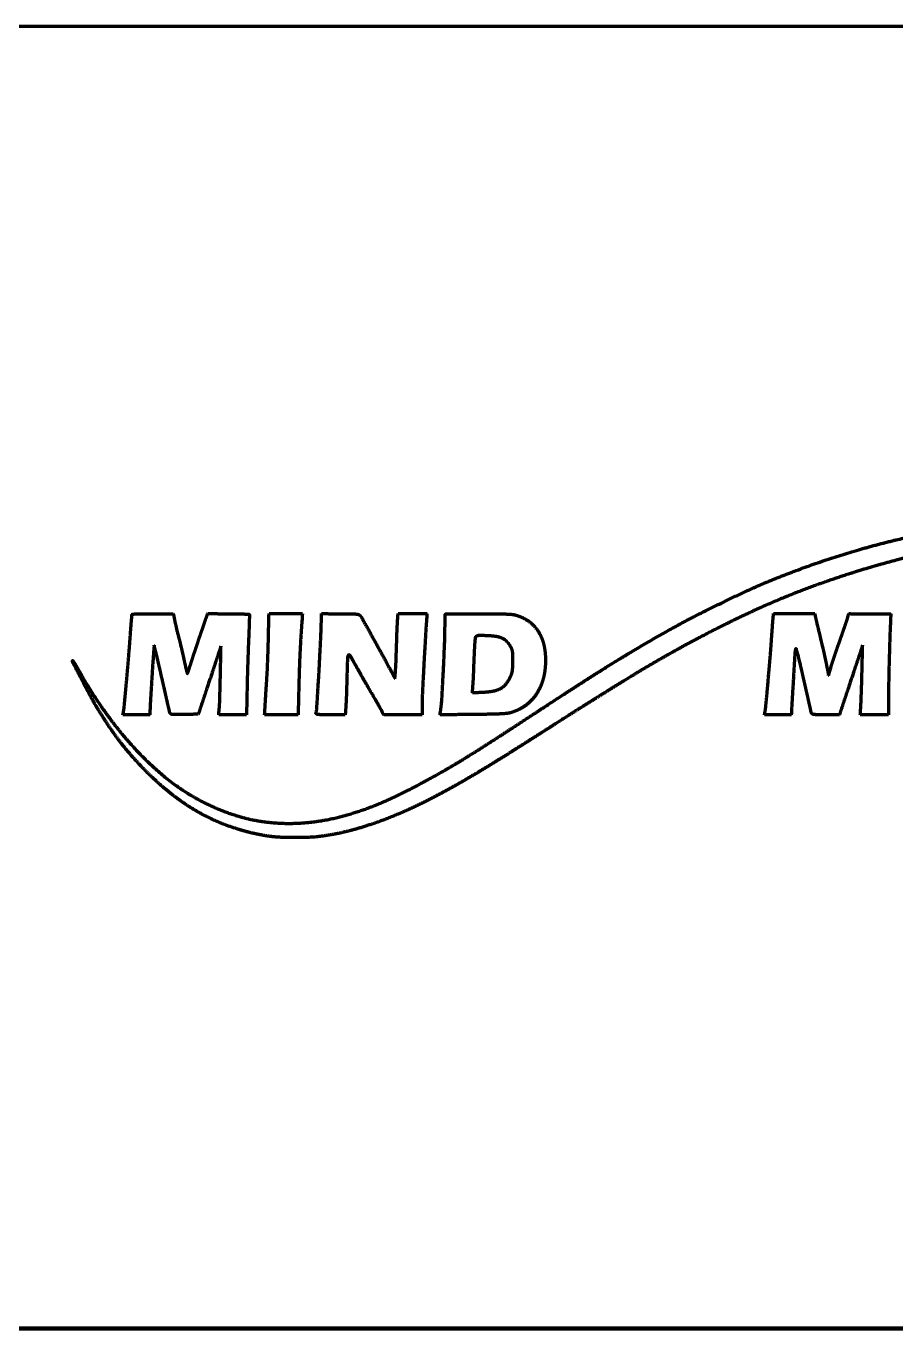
# Model space of a CAD drawing. Header units: inches. Extents: x -2405 to 7588, y 441 to 5654.
# Drawn here: x 2527.7 to 2604.6, y 2649.1 to 2764.2 of the extents above; entities that cross this region are included whole.
import ezdxf

# ---------------------------------------------------------------- set-up
doc = ezdxf.new("R2010")
doc.units = ezdxf.units.IN

msp = doc.modelspace()

# ---------------------------------------------------------------- linework, layer by layer
at = {"linetype": 'Continuous', "lineweight": 70}
for p, q in [((2373.78, 2764.23), (2807.78, 2764.23)), ((2315.78, 2649.13), (2865.78, 2649.13)), ((2316.28, 2649.23), (2865.28, 2649.23))]:
    msp.add_line(p, q, dxfattribs=at)
for points, weights, degree, knots in [([(2651.43, 2717.27), (2651.37, 2717.28), (2651.32, 2717.29), (2651, 2717.37), (2650.73, 2717.42), (2649.73, 2717.59), (2649, 2717.71), (2647.51, 2717.96), (2646.76, 2718.08), (2645.46, 2718.29), (2644.9, 2718.37), (2642.55, 2718.71), (2640.75, 2718.94), (2637.2, 2719.31), (2635.45, 2719.46), (2632.02, 2719.67), (2630.35, 2719.74), (2627.11, 2719.8), (2625.55, 2719.79), (2621.76, 2719.66), (2619.54, 2719.51), (2615.28, 2719.11), (2613.25, 2718.84), (2609.26, 2718.15), (2607.32, 2717.74), (2603.43, 2716.75), (2601.48, 2716.18), (2598.68, 2715.25), (2597.82, 2714.95), (2596.15, 2714.33), (2595.34, 2714.01), (2593.72, 2713.34), (2592.91, 2712.99), (2591.24, 2712.22), (2590.38, 2711.81), (2588.42, 2710.84), (2587.33, 2710.27), (2585.2, 2709.13), (2584.16, 2708.54), (2581.9, 2707.22), (2580.68, 2706.48), (2577.73, 2704.64), (2576.01, 2703.56), (2572.93, 2701.59), (2571.57, 2700.73), (2569.35, 2699.33), (2568.48, 2698.8), (2566.93, 2697.87), (2566.24, 2697.47), (2564.88, 2696.71), (2564.19, 2696.34), (2562.67, 2695.55), (2561.82, 2695.15), (2560.17, 2694.42), (2559.35, 2694.1), (2557.76, 2693.55), (2556.99, 2693.31), (2555.47, 2692.93), (2554.73, 2692.78), (2553.61, 2692.62), (2553.24, 2692.58), (2552.4, 2692.54), (2551.93, 2692.53), (2551.01, 2692.53), (2550.55, 2692.54), (2549.74, 2692.58), (2549.38, 2692.62), (2548.04, 2692.83), (2547.07, 2693.06), (2546.12, 2693.38), (2545.19, 2693.68), (2544.28, 2694.06), (2543.42, 2694.52), (2542.53, 2694.99), (2541.68, 2695.53), (2540.02, 2696.8), (2539.21, 2697.5), (2538.01, 2698.7), (2537.59, 2699.14), (2536.81, 2700.02), (2536.44, 2700.45), (2535.74, 2701.36), (2535.39, 2701.84), (2534.7, 2702.87), (2534.35, 2703.42), (2533.8, 2704.32), (2533.61, 2704.66), (2533.16, 2705.49), (2532.9, 2705.98), (2532.36, 2707.01), (2532.09, 2707.54), (2531.81, 2708.08), (2531.79, 2708.11), (2531.8, 2708.15), (2531.83, 2708.18), (2531.83, 2708.18), (2531.84, 2708.18), (2531.85, 2708.17), (2531.9, 2708.09), (2531.96, 2708), (2532.08, 2707.8), (2532.14, 2707.7), (2532.27, 2707.47), (2532.35, 2707.34), (2533.08, 2706.05), (2533.79, 2704.91), (2535.3, 2702.77), (2536.09, 2701.77), (2537.72, 2699.94), (2538.56, 2699.11), (2540.26, 2697.62), (2541.13, 2696.98), (2542.5, 2696.13), (2542.96, 2695.87), (2543.92, 2695.39), (2544.41, 2695.17), (2545.4, 2694.77), (2545.9, 2694.6), (2546.88, 2694.3), (2547.35, 2694.18), (2547.83, 2694.09), (2549.19, 2693.82), (2550.57, 2693.74), (2551.95, 2693.82), (2553.39, 2693.91), (2554.8, 2694.16), (2556.18, 2694.57), (2557.82, 2695.05), (2559.4, 2695.68), (2562.88, 2697.43), (2564.8, 2698.49), (2567.01, 2699.86), (2567.35, 2700.07), (2568.11, 2700.55), (2568.52, 2700.82), (2569.55, 2701.48), (2570.18, 2701.89), (2571.99, 2703.07), (2573.18, 2703.85), (2575.43, 2705.32), (2576.5, 2706.01), (2578.45, 2707.25), (2579.34, 2707.81), (2581.04, 2708.85), (2581.85, 2709.33), (2583.5, 2710.29), (2584.33, 2710.76), (2585.69, 2711.51), (2586.23, 2711.8), (2587.49, 2712.44), (2588.21, 2712.8), (2589.65, 2713.5), (2590.37, 2713.85), (2591.62, 2714.43), (2592.14, 2714.67), (2594.87, 2715.83), (2597.11, 2716.66), (2601.64, 2718.1), (2603.93, 2718.71), (2608.62, 2719.73), (2611.01, 2720.13), (2615.97, 2720.72), (2618.53, 2720.92), (2621.69, 2721.05), (2622.3, 2721.06), (2623.85, 2721.05), (2624.79, 2721.03), (2626.69, 2720.99), (2627.65, 2720.97), (2629.3, 2720.91), (2629.98, 2720.87), (2630.67, 2720.82)], [0.500028842012, 0.500028842012, 0.500028842012, 0.49990993454, 0.49990993454, 0.500028206926, 0.500028206926, 0.500027327896, 0.500027327896, 0.500020306907, 0.500020306907, 0.49996674968, 0.49996674968, 0.499954897266, 0.499954897266, 0.499947872216, 0.499947872216, 0.499905551037, 0.499905551037, 0.499883055807, 0.499883055807, 0.499792231719, 0.499792231719, 0.499773940632, 0.499773940632, 0.499803958143, 0.499803958143, 0.499983511469, 0.499983511469, 0.499967570397, 0.499967570397, 0.499969836855, 0.499969836855, 0.49999224639, 0.49999224639, 0.499982937989, 0.499982937989, 0.499973806451, 0.499973806451, 0.499996723387, 0.499996723387, 0.500024715037, 0.500024715037, 0.500027453769, 0.500027453769, 0.500010452456, 0.500010452456, 0.499988344513, 0.499988344513, 0.499984734416, 0.499984734416, 0.499859741035, 0.499859741035, 0.499772165641, 0.499772165641, 0.499731419008, 0.499731419008, 0.499559423038, 0.499559423038, 0.499666780446, 0.499666780446, 0.499918789299, 0.499918789299, 0.499918892039, 0.499918892039, 0.499564850303, 0.499564850303, 0.498972995834, 0.498972995834, 0.500028842012, 0.498832867725, 0.498832867725, 0.500028842012, 0.498906283356, 0.498906283356, 0.499287120527, 0.499287120527, 0.499893163609, 0.499893163609, 0.499822434289, 0.499822434289, 0.499836242554, 0.499836242554, 0.499934379805, 0.499934379805, 0.499935455777, 0.499935455777, 0.500016243918, 0.500016243918, 0.500028611503, 0.500028611503, 0.500028842012, 0.435794288113, 0.435794288113, 0.500028842012, 0.374186246908, 0.374186246908, 0.500028842012, 0.500027229907, 0.500027229907, 0.500003945292, 0.500003945292, 0.500020163182, 0.500020163182, 0.499624081461, 0.499624081461, 0.499467725914, 0.499467725914, 0.499381762254, 0.499381762254, 0.498914889926, 0.498914889926, 0.499697758003, 0.499697758003, 0.499738051905, 0.499738051905, 0.499725706688, 0.499725706688, 0.499560729865, 0.499560729865, 0.500028842012, 0.49736967995, 0.49736967995, 0.500028842012, 0.497925029837, 0.497925029837, 0.500028842012, 0.498691632887, 0.498691632887, 0.499724398278, 0.499724398278, 0.500020473069, 0.500020473069, 0.500025999044, 0.500025999044, 0.500028065808, 0.500028065808, 0.500028820171, 0.500028820171, 0.500023637462, 0.500023637462, 0.500012762859, 0.500012762859, 0.500008128477, 0.500008128477, 0.500009221042, 0.500009221042, 0.499979547613, 0.499979547613, 0.500019764212, 0.500019764212, 0.500019920975, 0.500019920975, 0.499967173544, 0.499967173544, 0.499663762533, 0.499663762533, 0.499645871572, 0.499645871572, 0.499666159219, 0.499666159219, 0.499766988665, 0.499766988665, 0.499932337733, 0.499932337733, 0.500021256909, 0.500021256909, 0.500020660968, 0.500020660968, 0.499971666204, 0.499971666204, 0.500028842012], 3, [0, 0, 0, 0, 0.000858, 0.000858, 0.004871, 0.004871, 0.015909, 0.015909, 0.027164, 0.027164, 0.035539, 0.035539, 0.062379, 0.062379, 0.088446, 0.088446, 0.113283, 0.113283, 0.136431, 0.136431, 0.169412, 0.169412, 0.199818, 0.199818, 0.229241, 0.229241, 0.259272, 0.259272, 0.27279, 0.27279, 0.285643, 0.285643, 0.298702, 0.298702, 0.312844, 0.312844, 0.330996, 0.330996, 0.348605, 0.348605, 0.369756, 0.369756, 0.399898, 0.399898, 0.423682, 0.423682, 0.438788, 0.438788, 0.450448, 0.450448, 0.461942, 0.461942, 0.475773, 0.475773, 0.488668, 0.488668, 0.500645, 0.500645, 0.511735, 0.511735, 0.517321, 0.517321, 0.524148, 0.524148, 0.530887, 0.530887, 0.536162, 0.536162, 0.550852, 0.550852, 0.550852, 0.565207, 0.565207, 0.565207, 0.579922, 0.579922, 0.595663, 0.595663, 0.604555, 0.604555, 0.612842, 0.612842, 0.621358, 0.621358, 0.63095, 0.63095, 0.636663, 0.636663, 0.644732, 0.644732, 0.653504, 0.653504, 0.653504, 0.654001, 0.654001, 0.654001, 0.654094, 0.654094, 0.654094, 0.655086, 0.655086, 0.656243, 0.656243, 0.657623, 0.657623, 0.670374, 0.670374, 0.682437, 0.682437, 0.693641, 0.693641, 0.703853, 0.703853, 0.708852, 0.708852, 0.713958, 0.713958, 0.718939, 0.718939, 0.723569, 0.723569, 0.723569, 0.736538, 0.736538, 0.736538, 0.749961, 0.749961, 0.749961, 0.765836, 0.765836, 0.786217, 0.786217, 0.790004, 0.790004, 0.794547, 0.794547, 0.80146, 0.80146, 0.814708, 0.814708, 0.826489, 0.826489, 0.836231, 0.836231, 0.845042, 0.845042, 0.853933, 0.853933, 0.859558, 0.859558, 0.867067, 0.867067, 0.874508, 0.874508, 0.879844, 0.879844, 0.902046, 0.902046, 0.924054, 0.924054, 0.946594, 0.946594, 0.970379, 0.970379, 0.975983, 0.975983, 0.984738, 0.984738, 0.993634, 0.993634, 1, 1, 1, 1]), ([(2536.27, 2703.39), (2536.29, 2703.46), (2536.3, 2703.53), (2536.31, 2703.6), (2536.35, 2703.8), (2536.37, 2703.93), (2536.38, 2704.07), (2536.45, 2704.77), (2536.5, 2705.33), (2536.55, 2705.89), (2536.65, 2707.01), (2536.7, 2707.57), (2536.75, 2708.13), (2536.83, 2709.13), (2536.87, 2709.57), (2536.9, 2710), (2536.94, 2710.61), (2536.95, 2710.78), (2536.97, 2710.95), (2536.99, 2711.27), (2537, 2711.41), (2537.01, 2711.56), (2537.04, 2711.83), (2537.05, 2711.96), (2537.06, 2712.09), (2537.07, 2712.21), (2537.07, 2712.23), (2537.08, 2712.24), (2537.08, 2712.25), (2537.09, 2712.26), (2537.09, 2712.27), (2537.1, 2712.28), (2537.12, 2712.28), (2537.13, 2712.28), (2537.26, 2712.29), (2537.38, 2712.29), (2537.51, 2712.3), (2537.79, 2712.3), (2537.93, 2712.31), (2538.08, 2712.31), (2538.4, 2712.31), (2538.58, 2712.31), (2538.75, 2712.31), (2539.37, 2712.31), (2539.82, 2712.31), (2540.27, 2712.31), (2540.72, 2712.31)], [0.50001550688, 0.50001550688, 0.50001550688, 0.50001550688, 0.499772670414, 0.499691724925, 0.499772670414, 0.500015281082, 0.500015205815, 0.500015281082, 0.500014369816, 0.500013990794, 0.500014369816, 0.500010434662, 0.500008743923, 0.500010434662, 0.500014209183, 0.500013776617, 0.500014209183, 0.500012235118, 0.500011144531, 0.500012235118, 0.500015347263, 0.500015294057, 0.500015347263, 0.50001550688, 0.493310514693, 0.491075517298, 0.493310514693, 0.50001550688, 0.470245625285, 0.460322331419, 0.470245625285, 0.50001550688, 0.500014956664, 0.500014773258, 0.500014956664, 0.500004348695, 0.5000006293, 0.500004348695, 0.500011255257, 0.500009838049, 0.500011255257, 0.50001550688, 0.50001550688, 0.50001550688, 0.50001550688], 4, [0, 0, 0, 0, 0, 0.022755, 0.022755, 0.022755, 0.067055, 0.067055, 0.067055, 0.250447, 0.250447, 0.250447, 0.43383, 0.43383, 0.43383, 0.57604, 0.57604, 0.57604, 0.631674, 0.631674, 0.631674, 0.679303, 0.679303, 0.679303, 0.721083, 0.721083, 0.721083, 0.721083, 0.725152, 0.725152, 0.725152, 0.725152, 0.728785, 0.728785, 0.728785, 0.728785, 0.767569, 0.767569, 0.767569, 0.811991, 0.811991, 0.811991, 0.864231, 0.864231, 0.864231, 1, 1, 1, 1, 1]), ([(2540.86, 2711.59), (2540.88, 2711.51), (2540.9, 2711.43), (2540.92, 2711.35), (2540.96, 2711.18), (2540.98, 2711.08), (2541, 2710.98), (2541.04, 2710.8), (2541.07, 2710.7), (2541.09, 2710.61), (2541.14, 2710.44), (2541.16, 2710.36), (2541.18, 2710.28), (2541.22, 2710.12), (2541.25, 2710.03), (2541.27, 2709.94), (2541.32, 2709.73), (2541.35, 2709.6), (2541.38, 2709.47), (2541.45, 2709.2), (2541.48, 2709.05), (2541.51, 2708.91), (2541.58, 2708.63), (2541.61, 2708.49), (2541.64, 2708.35), (2541.69, 2708.09), (2541.72, 2707.97), (2541.75, 2707.84), (2541.8, 2707.62), (2541.82, 2707.52), (2541.85, 2707.42), (2541.89, 2707.25), (2541.91, 2707.18), (2541.94, 2707.1), (2541.96, 2707.03), (2541.96, 2707.02), (2541.97, 2707.02), (2541.98, 2707.02), (2541.98, 2707.02), (2541.98, 2707.02), (2541.99, 2707.05), (2542, 2707.07), (2542.01, 2707.1), (2542.05, 2707.22), (2542.08, 2707.31), (2542.11, 2707.41), (2542.18, 2707.62), (2542.22, 2707.73), (2542.25, 2707.84), (2542.33, 2708.08), (2542.37, 2708.21), (2542.41, 2708.34), (2542.5, 2708.62), (2542.55, 2708.76), (2542.6, 2708.91), (2542.71, 2709.24), (2542.77, 2709.41), (2542.83, 2709.59), (2542.94, 2709.94), (2543, 2710.12), (2543.06, 2710.29), (2543.17, 2710.61), (2543.22, 2710.76), (2543.27, 2710.9), (2543.43, 2711.37), (2543.54, 2711.68), (2543.65, 2712), (2543.76, 2712.32)], [0.50001550688, 0.5, 0.49999483104, 0.5, 0.500009872045, 0.500007993766, 0.500009872045, 0.500009858609, 0.500007975851, 0.500009858609, 0.499998237377, 0.499992480876, 0.499998237377, 0.499983395849, 0.499972692172, 0.499983395849, 0.500012048347, 0.500010895503, 0.500012048347, 0.500012074598, 0.500010930503, 0.500012074598, 0.500011123022, 0.500009661736, 0.500011123022, 0.500003619106, 0.499999656515, 0.500003619106, 0.499972199164, 0.499957763259, 0.499972199164, 0.499992638133, 0.499985015217, 0.499992638133, 0.50001550688, 0.487847922584, 0.50001550688, 0.50001550688, 0.487847922584, 0.50001550688, 0.50000276061, 0.499998511853, 0.50000276061, 0.50001549548, 0.500015491679, 0.50001549548, 0.500015461879, 0.500015446879, 0.500015461879, 0.500015485455, 0.500015478314, 0.500015485455, 0.500014122393, 0.500013660898, 0.500014122393, 0.500015011853, 0.500014846844, 0.500015011853, 0.500015010858, 0.500014845517, 0.500015010858, 0.500014010389, 0.500013511558, 0.500014010389, 0.50001550688, 0.50001550688, 0.50001550688, 0.50001550688], 4, [0, 0, 0, 0, 0, 0.031961, 0.031961, 0.031961, 0.069857, 0.069857, 0.069857, 0.107524, 0.107524, 0.107524, 0.138725, 0.138725, 0.138725, 0.173643, 0.173643, 0.173643, 0.225049, 0.225049, 0.225049, 0.282111, 0.282111, 0.282111, 0.336888, 0.336888, 0.336888, 0.38601, 0.38601, 0.38601, 0.42548, 0.42548, 0.42548, 0.455239, 0.455239, 0.455239, 0.456939, 0.456939, 0.456939, 0.45864, 0.45864, 0.45864, 0.467994, 0.467994, 0.467994, 0.507131, 0.507131, 0.507131, 0.553222, 0.553222, 0.553222, 0.605407, 0.605407, 0.605407, 0.666055, 0.666055, 0.666055, 0.738163, 0.738163, 0.738163, 0.809958, 0.809958, 0.809958, 0.869562, 0.869562, 0.869562, 1, 1, 1, 1, 1]), ([(2543.76, 2712.32), (2544.22, 2712.32), (2544.67, 2712.32), (2545.12, 2712.31), (2545.75, 2712.31), (2545.92, 2712.31), (2546.09, 2712.31), (2546.42, 2712.3), (2546.56, 2712.3), (2546.71, 2712.3), (2546.99, 2712.29), (2547.12, 2712.28), (2547.25, 2712.28), (2547.38, 2712.28), (2547.39, 2712.28), (2547.41, 2712.27), (2547.42, 2712.27), (2547.43, 2712.26), (2547.44, 2712.25), (2547.44, 2712.24), (2547.44, 2712.22), (2547.44, 2712.21), (2547.44, 2712.08), (2547.44, 2711.95), (2547.44, 2711.82), (2547.43, 2711.54), (2547.43, 2711.39), (2547.42, 2711.25), (2547.41, 2710.92), (2547.4, 2710.75), (2547.4, 2710.58), (2547.38, 2710.18), (2547.37, 2709.96), (2547.36, 2709.75), (2547.34, 2709.23), (2547.33, 2708.94), (2547.32, 2708.65), (2547.3, 2708.05), (2547.29, 2707.74), (2547.28, 2707.43), (2547.26, 2706.84), (2547.26, 2706.56), (2547.25, 2706.27), (2547.23, 2705.34), (2547.22, 2704.69), (2547.2, 2704.04), (2547.19, 2703.39)], [0.50001550688, 0.50001550688, 0.50001550688, 0.50001550688, 0.500012471157, 0.500011459249, 0.500012471157, 0.500007713408, 0.500005115584, 0.500007713408, 0.500015113484, 0.500014982352, 0.500015113484, 0.50001550688, 0.482556149882, 0.476736364216, 0.482556149882, 0.50001550688, 0.480162354565, 0.473544637126, 0.480162354565, 0.50001550688, 0.500015069755, 0.500014924046, 0.500015069755, 0.500006878904, 0.500004002912, 0.500006878904, 0.500012160515, 0.500011045059, 0.500012160515, 0.500011982284, 0.500010807418, 0.500011982284, 0.500014847909, 0.500014628252, 0.500014847909, 0.500014861613, 0.500014646524, 0.500014861613, 0.500014371323, 0.500013992804, 0.500014371323, 0.50001550688, 0.50001550688, 0.50001550688, 0.50001550688], 4, [0, 0, 0, 0, 0, 0.151965, 0.151965, 0.151965, 0.210513, 0.210513, 0.210513, 0.260484, 0.260484, 0.260484, 0.304194, 0.304194, 0.304194, 0.304194, 0.308324, 0.308324, 0.308324, 0.308324, 0.312269, 0.312269, 0.312269, 0.312269, 0.35276, 0.35276, 0.35276, 0.399074, 0.399074, 0.399074, 0.453375, 0.453375, 0.453375, 0.521631, 0.521631, 0.521631, 0.61251, 0.61251, 0.61251, 0.709195, 0.709195, 0.709195, 0.797165, 0.797165, 0.797165, 1, 1, 1, 1, 1]), ([(2548.79, 2703.39), (2548.81, 2703.72), (2548.83, 2704.05), (2548.86, 2704.54), (2548.87, 2704.7), (2548.89, 2705.05), (2548.9, 2705.25), (2548.93, 2705.65), (2548.94, 2705.86), (2548.97, 2706.24), (2548.98, 2706.42), (2549, 2706.81), (2549.02, 2707.02), (2549.04, 2707.53), (2549.05, 2707.83), (2549.08, 2708.46), (2549.09, 2708.79), (2549.11, 2709.44), (2549.12, 2709.76), (2549.14, 2710.82), (2549.16, 2711.57), (2549.18, 2712.32)], [0.500008148684, 0.500008148684, 0.500008148684, 0.500007937368, 0.500007937368, 0.50000809679, 0.50000809679, 0.500008097531, 0.500008097531, 0.500008038792, 0.500008038792, 0.499992583312, 0.499992583312, 0.500006311593, 0.500006311593, 0.500006335859, 0.500006335859, 0.500005719133, 0.500005719133, 0.500008148684, 0.500008148684, 0.500008148684], 3, [0, 0, 0, 0, 0.111452, 0.111452, 0.163949, 0.163949, 0.230581, 0.230581, 0.299685, 0.299685, 0.360491, 0.360491, 0.430302, 0.430302, 0.53136, 0.53136, 0.642838, 0.642838, 0.749012, 0.749012, 1, 1, 1, 1]), ([(2555.91, 2703.39), (2555.47, 2703.39), (2555.04, 2703.39), (2554.34, 2703.39), (2554.07, 2703.39), (2553.7, 2703.39), (2553.6, 2703.4), (2553.5, 2703.41), (2553.45, 2703.42), (2553.41, 2703.43), (2553.37, 2703.46), (2553.34, 2703.47), (2553.32, 2703.51), (2553.33, 2703.54), (2553.37, 2703.67), (2553.39, 2703.81), (2553.4, 2703.95), (2553.45, 2704.68), (2553.49, 2705.41), (2553.59, 2706.93), (2553.63, 2707.73), (2553.71, 2709.3), (2553.75, 2710.09), (2553.8, 2711.36), (2553.81, 2711.84), (2553.83, 2712.32)], [0.500367394724, 0.500367394724, 0.500367394724, 0.500363972079, 0.500363972079, 0.499888988543, 0.499888988543, 0.500367394724, 0.49345985879, 0.49345985879, 0.500367394724, 0.430424583385, 0.430424583385, 0.500367394724, 0.498569165342, 0.498569165342, 0.500367394724, 0.500366773452, 0.500366773452, 0.50036295045, 0.50036295045, 0.500362815127, 0.500362815127, 0.500367394724, 0.500367394724, 0.500367394724], 3, [0, 0, 0, 0, 0.130089, 0.130089, 0.208912, 0.208912, 0.239506, 0.239506, 0.239506, 0.253573, 0.253573, 0.253573, 0.262089, 0.262089, 0.262089, 0.297195, 0.297195, 0.297195, 0.481459, 0.481459, 0.68083, 0.68083, 0.879204, 0.879204, 1, 1, 1, 1]), ([(2553.83, 2712.32), (2554.38, 2712.32), (2554.93, 2712.31), (2555.85, 2712.31), (2556.21, 2712.31), (2556.7, 2712.3), (2556.82, 2712.29), (2556.94, 2712.28), (2557.01, 2712.27), (2557.08, 2712.25), (2557.14, 2712.22), (2557.2, 2712.19), (2557.24, 2712.15), (2557.28, 2712.1)], [0.500367394724, 0.500367394724, 0.500367394724, 0.500365538551, 0.500365538551, 0.4998991069, 0.4998991069, 0.500367394724, 0.495198117227, 0.495198117227, 0.500367394724, 0.490496433124, 0.490496433124, 0.500367394724], 3, [0, 0, 0, 0, 0.472076, 0.472076, 0.783943, 0.783943, 0.889803, 0.889803, 0.889803, 0.948312, 0.948312, 0.948312, 1, 1, 1, 1]), ([(2557.28, 2712.1), (2557.34, 2712.01), (2557.4, 2711.91), (2557.85, 2711.1), (2558.24, 2710.39), (2559, 2709.01), (2559.37, 2708.34), (2559.87, 2707.42), (2560.01, 2707.17), (2560.19, 2706.8), (2560.25, 2706.69), (2560.3, 2706.58)], [0.500367394724, 0.499877535092, 0.499877535092, 0.500367348226, 0.500367348226, 0.500367091651, 0.500367091651, 0.500320132776, 0.500320132776, 0.500367394724, 0.500367394724, 0.500367394724], 3, [0, 0, 0, 0, 0.05376, 0.05376, 0.441542, 0.441542, 0.803944, 0.803944, 0.94128, 0.94128, 1, 1, 1, 1]), ([(2560.3, 2706.58), (2560.32, 2706.79), (2560.34, 2707), (2560.36, 2707.32), (2560.37, 2707.44), (2560.39, 2707.76), (2560.4, 2707.96), (2560.42, 2708.39), (2560.42, 2708.62), (2560.44, 2709.09), (2560.45, 2709.33), (2560.46, 2709.8), (2560.47, 2710.04), (2560.48, 2710.49), (2560.49, 2710.72), (2560.51, 2711.13), (2560.52, 2711.32), (2560.53, 2711.61), (2560.54, 2711.71), (2560.56, 2711.98), (2560.57, 2712.15), (2560.59, 2712.32)], [0.500367394724, 0.500367394724, 0.500367394724, 0.500316599242, 0.500316599242, 0.500365029203, 0.500365029203, 0.500364818693, 0.500364818693, 0.500365046758, 0.500365046758, 0.500365760712, 0.500365760712, 0.500365302234, 0.500365302234, 0.500365658942, 0.500365658942, 0.500303940158, 0.500303940158, 0.500367394724, 0.500367394724, 0.500367394724], 3, [0, 0, 0, 0, 0.109387, 0.109387, 0.170158, 0.170158, 0.275301, 0.275301, 0.397053, 0.397053, 0.520694, 0.520694, 0.642819, 0.642819, 0.760015, 0.760015, 0.85964, 0.85964, 0.911319, 0.911319, 1, 1, 1, 1]), ([(2563.14, 2712.32), (2563.12, 2712.06), (2563.1, 2711.81), (2563.04, 2710.99), (2563.01, 2710.43), (2562.93, 2709.06), (2562.88, 2708.27), (2562.8, 2706.68), (2562.76, 2705.89), (2562.71, 2704.81), (2562.7, 2704.51), (2562.7, 2703.94), (2562.7, 2703.66), (2562.7, 2703.39)], [0.500367394724, 0.500367394724, 0.500367394724, 0.500358067926, 0.500358067926, 0.500366133384, 0.500366133384, 0.500366825123, 0.500366825123, 0.500274339556, 0.500274339556, 0.500367394724, 0.500367394724, 0.500367394724], 3, [0, 0, 0, 0, 0.085418, 0.085418, 0.27534, 0.27534, 0.543421, 0.543421, 0.8084, 0.8084, 0.907731, 0.907731, 1, 1, 1, 1]), ([(2564.29, 2703.37), (2564.3, 2703.48), (2564.32, 2703.59), (2564.39, 2704.04), (2564.43, 2704.38), (2564.5, 2705.55), (2564.54, 2706.37), (2564.63, 2708.01), (2564.66, 2708.84), (2564.72, 2710.23), (2564.73, 2710.79), (2564.73, 2711.47), (2564.73, 2711.58), (2564.73, 2711.8), (2564.73, 2711.9), (2564.74, 2712.08), (2564.74, 2712.17), (2564.75, 2712.25), (2564.75, 2712.26), (2564.75, 2712.27), (2564.76, 2712.28), (2564.77, 2712.29), (2564.78, 2712.3), (2564.8, 2712.3), (2565.08, 2712.3), (2565.36, 2712.3), (2565.96, 2712.31), (2566.27, 2712.31), (2566.96, 2712.31), (2567.33, 2712.32), (2568.23, 2712.31), (2568.76, 2712.31), (2569.58, 2712.31), (2569.87, 2712.3), (2570.33, 2712.28), (2570.52, 2712.27), (2570.7, 2712.25), (2570.82, 2712.23), (2570.94, 2712.21), (2571.05, 2712.17)], [0.503464115848, 0.503464115848, 0.503464115848, 0.503110179981, 0.503110179981, 0.503460496508, 0.503460496508, 0.503457652365, 0.503457652365, 0.503402680396, 0.503402680396, 0.503454960814, 0.503454960814, 0.503441503408, 0.503441503408, 0.503461728097, 0.503461728097, 0.503464115848, 0.480665740791, 0.480665740791, 0.503464115848, 0.478775294308, 0.478775294308, 0.503464115848, 0.503464089531, 0.503464089531, 0.503461785979, 0.503461785979, 0.503463246505, 0.503463246505, 0.503462408085, 0.503462408085, 0.503414240089, 0.503414240089, 0.503305674011, 0.503305674011, 0.503464115848, 0.501854451745, 0.501854451745, 0.503464115848], 3, [0, 0, 0, 0, 0.02245, 0.02245, 0.093076, 0.093076, 0.261031, 0.261031, 0.430809, 0.430809, 0.545614, 0.545614, 0.569216, 0.569216, 0.589494, 0.589494, 0.606953, 0.606953, 0.606953, 0.609367, 0.609367, 0.609367, 0.611794, 0.611794, 0.611794, 0.664092, 0.664092, 0.72269, 0.72269, 0.791858, 0.791858, 0.890178, 0.890178, 0.943587, 0.943587, 0.977436, 0.977436, 0.977436, 1, 1, 1, 1]), ([(2571.05, 2712.17), (2571.45, 2712.05), (2571.81, 2711.87), (2572.15, 2711.63), (2572.47, 2711.39), (2572.74, 2711.1), (2572.96, 2710.77), (2573.18, 2710.41), (2573.35, 2710.02), (2573.45, 2709.61), (2573.56, 2709.15), (2573.61, 2708.67), (2573.61, 2708.19), (2573.61, 2707.66), (2573.55, 2707.13), (2573.42, 2706.62), (2573.3, 2706.14), (2573.11, 2705.7), (2572.85, 2705.28), (2572.6, 2704.89), (2572.29, 2704.55), (2571.93, 2704.27), (2571.56, 2703.98), (2571.15, 2703.77), (2570.71, 2703.62), (2570.58, 2703.57), (2570.45, 2703.54), (2570.14, 2703.49), (2569.98, 2703.48), (2569.54, 2703.45), (2569.27, 2703.44), (2568.41, 2703.42), (2567.83, 2703.42), (2566.25, 2703.4), (2565.27, 2703.39), (2564.29, 2703.37)], [0.503464115848, 0.498845294717, 0.498845294717, 0.503464115848, 0.497801952855, 0.497801952855, 0.503464115848, 0.498684125974, 0.498684125974, 0.503464115848, 0.501180958369, 0.501180958369, 0.503464115848, 0.500937498586, 0.500937498586, 0.503464115848, 0.499197330346, 0.499197330346, 0.503464115848, 0.498524810632, 0.498524810632, 0.503464115848, 0.49858748515, 0.49858748515, 0.503464115848, 0.502336920227, 0.502336920227, 0.503071019577, 0.503071019577, 0.503385012339, 0.503385012339, 0.503462937324, 0.503462937324, 0.503464115848, 0.503464115848, 0.503464115848], 3, [0, 0, 0, 0, 0.073863, 0.073863, 0.073863, 0.144523, 0.144523, 0.144523, 0.218952, 0.218952, 0.218952, 0.302615, 0.302615, 0.302615, 0.395337, 0.395337, 0.395337, 0.479698, 0.479698, 0.479698, 0.558669, 0.558669, 0.558669, 0.637037, 0.637037, 0.637037, 0.66074, 0.66074, 0.689002, 0.689002, 0.734403, 0.734403, 0.833897, 0.833897, 1, 1, 1, 1]), ([(2592.97, 2703.39), (2592.98, 2703.47), (2593, 2703.55), (2593.01, 2703.63), (2593.05, 2703.86), (2593.07, 2704.01), (2593.08, 2704.16), (2593.15, 2704.86), (2593.2, 2705.39), (2593.25, 2705.93), (2593.34, 2707), (2593.39, 2707.53), (2593.43, 2708.06), (2593.51, 2708.94), (2593.53, 2709.29), (2593.56, 2709.64), (2593.59, 2710.13), (2593.6, 2710.26), (2593.61, 2710.4), (2593.63, 2710.66), (2593.64, 2710.8), (2593.65, 2710.93), (2593.67, 2711.18), (2593.68, 2711.3), (2593.68, 2711.42), (2593.7, 2711.6), (2593.7, 2711.67), (2593.71, 2711.74), (2593.73, 2711.94), (2593.74, 2712.06), (2593.75, 2712.19), (2593.76, 2712.32)], [0.500060786338, 0.500060786338, 0.500060786338, 0.500060786338, 0.499926768405, 0.499882095761, 0.499926768405, 0.5000605385, 0.500060455887, 0.5000605385, 0.500059930803, 0.500059645625, 0.500059930803, 0.500051707339, 0.500048681006, 0.500051707339, 0.500060403479, 0.50006027586, 0.500060403479, 0.50006038935, 0.50006025702, 0.50006038935, 0.50006041218, 0.500060287461, 0.50006041218, 0.500053977553, 0.500051707958, 0.500053977553, 0.500060786338, 0.500060786338, 0.500060786338, 0.500060786338], 4, [0, 0, 0, 0, 0, 0.035851, 0.035851, 0.035851, 0.104471, 0.104471, 0.104471, 0.345707, 0.345707, 0.345707, 0.582658, 0.582658, 0.582658, 0.739616, 0.739616, 0.739616, 0.799927, 0.799927, 0.799927, 0.859883, 0.859883, 0.859883, 0.912003, 0.912003, 0.912003, 0.943123, 0.943123, 0.943123, 1, 1, 1, 1, 1]), ([(2597.44, 2712.11), (2597.45, 2712.07), (2597.46, 2712.03), (2597.46, 2712), (2597.5, 2711.85), (2597.53, 2711.73), (2597.55, 2711.61), (2597.61, 2711.36), (2597.65, 2711.22), (2597.68, 2711.08), (2597.75, 2710.79), (2597.79, 2710.64), (2597.83, 2710.48), (2597.9, 2710.16), (2597.94, 2709.99), (2597.98, 2709.83), (2598.06, 2709.48), (2598.11, 2709.3), (2598.15, 2709.12), (2598.23, 2708.77), (2598.26, 2708.61), (2598.3, 2708.44), (2598.36, 2708.16), (2598.39, 2708.04), (2598.41, 2707.92), (2598.48, 2707.56), (2598.53, 2707.32), (2598.58, 2707.08), (2598.62, 2706.84)], [0.500060786338, 0.5, 0.499979737887, 0.5, 0.500060628397, 0.50006057575, 0.500060628397, 0.500060383985, 0.500060249867, 0.500060383985, 0.500060575062, 0.500060504637, 0.500060575062, 0.50005813873, 0.500057256194, 0.50005813873, 0.500059026442, 0.50005843981, 0.500059026442, 0.500058992508, 0.500058394565, 0.500058992508, 0.500048489305, 0.500044390294, 0.500048489305, 0.500060786338, 0.500060786338, 0.500060786338, 0.500060786338], 4, [0, 0, 0, 0, 0, 0.027261, 0.027261, 0.027261, 0.115755, 0.115755, 0.115755, 0.220956, 0.220956, 0.220956, 0.338125, 0.338125, 0.338125, 0.465645, 0.465645, 0.465645, 0.602175, 0.602175, 0.602175, 0.727885, 0.727885, 0.727885, 0.818174, 0.818174, 0.818174, 1, 1, 1, 1, 1]), ([(2598.62, 2706.84), (2598.67, 2707.01), (2598.73, 2707.19), (2598.78, 2707.37), (2598.85, 2707.64), (2598.88, 2707.74), (2598.91, 2707.83), (2598.99, 2708.07), (2599.04, 2708.22), (2599.09, 2708.37), (2599.19, 2708.69), (2599.25, 2708.86), (2599.31, 2709.03), (2599.42, 2709.36), (2599.48, 2709.53), (2599.54, 2709.7), (2599.66, 2710.03), (2599.71, 2710.19), (2599.77, 2710.35), (2599.88, 2710.66), (2599.93, 2710.82), (2599.99, 2710.97), (2600.08, 2711.25), (2600.13, 2711.38), (2600.17, 2711.51), (2600.24, 2711.7), (2600.26, 2711.77), (2600.28, 2711.83), (2600.32, 2712), (2600.35, 2712.11), (2600.38, 2712.21), (2600.42, 2712.32)], [0.500060786338, 0.500060786338, 0.500060786338, 0.500060786338, 0.500017465393, 0.500003025078, 0.500017465393, 0.50005772812, 0.500056708715, 0.50005772812, 0.500057640943, 0.500056592479, 0.500057640943, 0.500057455175, 0.500056344787, 0.500057455175, 0.500059695443, 0.500059331812, 0.500059695443, 0.500059263645, 0.500058756081, 0.500059263645, 0.500059626435, 0.500059239801, 0.500059626435, 0.500000297302, 0.499980134289, 0.500000297302, 0.500060786338, 0.500060786338, 0.500060786338, 0.500060786338], 4, [0, 0, 0, 0, 0, 0.127903, 0.127903, 0.127903, 0.196192, 0.196192, 0.196192, 0.305103, 0.305103, 0.305103, 0.428978, 0.428978, 0.428978, 0.551674, 0.551674, 0.551674, 0.670591, 0.670591, 0.670591, 0.78309, 0.78309, 0.78309, 0.878075, 0.878075, 0.878075, 0.923808, 0.923808, 0.923808, 1, 1, 1, 1, 1]), ([(2604.12, 2712.3), (2604.12, 2712.2), (2604.11, 2712.09), (2604.11, 2711.99), (2604.09, 2711.49), (2604.07, 2711.09), (2604.05, 2710.69), (2604.02, 2709.74), (2604.01, 2709.2), (2603.99, 2708.66), (2603.96, 2707.58), (2603.95, 2707.05), (2603.94, 2706.52), (2603.92, 2705.7), (2603.91, 2705.4), (2603.91, 2705.11), (2603.91, 2704.45), (2603.91, 2704.1), (2603.91, 2703.74), (2603.91, 2703.39)], [0.500060786338, 0.500060786338, 0.500060786338, 0.500060786338, 0.500055877945, 0.500054241814, 0.500055877945, 0.500059979791, 0.500059710942, 0.500059979791, 0.500060139876, 0.500059924388, 0.500060139876, 0.500044676411, 0.500039306435, 0.500044676411, 0.500060786338, 0.500060786338, 0.500060786338, 0.500060786338], 4, [0, 0, 0, 0, 0, 0.046603, 0.046603, 0.046603, 0.225989, 0.225989, 0.225989, 0.470421, 0.470421, 0.470421, 0.707753, 0.707753, 0.707753, 0.840889, 0.840889, 0.840889, 1, 1, 1, 1, 1]), ([(2552.08, 2711.64), (2552.05, 2711.2), (2552.02, 2710.76), (2551.96, 2709.86), (2551.94, 2709.4), (2551.89, 2708.45), (2551.87, 2707.96), (2551.84, 2706.93), (2551.82, 2706.38), (2551.79, 2705.03), (2551.77, 2704.21), (2551.75, 2703.39)], [0.500008148684, 0.499997283772, 0.499997283772, 0.499999623471, 0.499999623471, 0.500000800379, 0.500000800379, 0.500003948576, 0.500003948576, 0.500008148684, 0.500008148684, 0.500008148684], 3, [0, 0, 0, 0, 0.160372, 0.160372, 0.327355, 0.327355, 0.506291, 0.506291, 0.702758, 0.702758, 1, 1, 1, 1]), ([(2539.03, 2709.53), (2539.01, 2709.35), (2539, 2709.17), (2538.98, 2708.99), (2538.95, 2708.54), (2538.93, 2708.26), (2538.91, 2707.99), (2538.86, 2707.29), (2538.84, 2706.87), (2538.81, 2706.44), (2538.76, 2705.57), (2538.73, 2705.13), (2538.7, 2704.69), (2538.67, 2704.13), (2538.67, 2704), (2538.66, 2703.88), (2538.66, 2703.66), (2538.66, 2703.57), (2538.66, 2703.48), (2538.66, 2703.39)], [0.50001550688, 0.50001550688, 0.50001550688, 0.50001550688, 0.500007109959, 0.500004310985, 0.500007109959, 0.500014889702, 0.500014683975, 0.500014889702, 0.500015317147, 0.500015253902, 0.500015317147, 0.499917732858, 0.499885141517, 0.499917732858, 0.50001550688, 0.50001550688, 0.50001550688, 0.50001550688], 4, [0, 0, 0, 0, 0, 0.117404, 0.117404, 0.117404, 0.294022, 0.294022, 0.294022, 0.573507, 0.573507, 0.573507, 0.859289, 0.859289, 0.859289, 0.941505, 0.941505, 0.941505, 1, 1, 1, 1, 1]), ([(2542.93, 2703.43), (2542.62, 2703.43), (2542.31, 2703.42), (2542, 2703.41), (2541.49, 2703.4), (2541.29, 2703.4), (2541.08, 2703.4), (2540.81, 2703.4), (2540.75, 2703.4), (2540.68, 2703.4), (2540.61, 2703.41), (2540.58, 2703.42), (2540.54, 2703.43), (2540.51, 2703.45), (2540.48, 2703.47), (2540.46, 2703.49), (2540.43, 2703.52), (2540.42, 2703.55), (2540.41, 2703.58), (2540.4, 2703.61), (2540.39, 2703.65), (2540.39, 2703.68), (2540.35, 2703.86), (2540.32, 2703.99), (2540.28, 2704.13), (2540.21, 2704.44), (2540.18, 2704.6), (2540.14, 2704.77), (2540.06, 2705.12), (2540.02, 2705.3), (2539.98, 2705.49), (2539.89, 2705.87), (2539.84, 2706.08), (2539.8, 2706.28), (2539.7, 2706.68), (2539.65, 2706.89), (2539.61, 2707.1), (2539.52, 2707.49), (2539.47, 2707.68), (2539.43, 2707.86), (2539.36, 2708.18), (2539.33, 2708.3), (2539.3, 2708.43), (2539.21, 2708.8), (2539.15, 2709.04), (2539.09, 2709.28), (2539.03, 2709.53)], [0.50001550688, 0.50001550688, 0.50001550688, 0.50001550688, 0.500013249008, 0.500012496384, 0.500013249008, 0.499389444482, 0.499180757016, 0.499389444482, 0.50001550688, 0.490949848618, 0.487927962531, 0.490949848618, 0.50001550688, 0.486530066843, 0.482034920164, 0.486530066843, 0.50001550688, 0.500008805302, 0.500006571442, 0.500008805302, 0.500015500036, 0.500015497754, 0.500015500036, 0.500015481342, 0.500015472829, 0.500015481342, 0.500015494556, 0.500015490447, 0.500015494556, 0.500015273629, 0.500015195878, 0.500015273629, 0.500015320214, 0.500015257992, 0.500015320214, 0.50001531899, 0.50001525636, 0.50001531899, 0.50001368087, 0.5000130722, 0.50001368087, 0.50001550688, 0.50001550688, 0.50001550688, 0.50001550688], 4, [0, 0, 0, 0, 0, 0.146906, 0.146906, 0.146906, 0.243598, 0.243598, 0.243598, 0.275704, 0.275704, 0.275704, 0.275704, 0.292383, 0.292383, 0.292383, 0.292383, 0.307602, 0.307602, 0.307602, 0.307602, 0.323642, 0.323642, 0.323642, 0.388516, 0.388516, 0.388516, 0.465022, 0.465022, 0.465022, 0.551481, 0.551481, 0.551481, 0.644572, 0.644572, 0.644572, 0.741199, 0.741199, 0.741199, 0.827999, 0.827999, 0.827999, 0.886436, 0.886436, 0.886436, 1, 1, 1, 1, 1]), ([(2567.46, 2710.28), (2567.47, 2710.31), (2567.5, 2710.34), (2567.54, 2710.36), (2567.58, 2710.38), (2567.62, 2710.4), (2567.67, 2710.4), (2567.75, 2710.41), (2567.83, 2710.42), (2568.09, 2710.41), (2568.27, 2710.4), (2568.7, 2710.39), (2568.96, 2710.36), (2569.21, 2710.33), (2569.39, 2710.3), (2569.57, 2710.25), (2569.74, 2710.18), (2569.88, 2710.12), (2570.01, 2710.03), (2570.12, 2709.93), (2570.24, 2709.81), (2570.35, 2709.68), (2570.44, 2709.53), (2570.49, 2709.44), (2570.54, 2709.35), (2570.59, 2709.26), (2570.62, 2709.19), (2570.64, 2709.11), (2570.66, 2709.04), (2570.68, 2708.94), (2570.69, 2708.84), (2570.69, 2708.54), (2570.69, 2708.34), (2570.69, 2707.94), (2570.69, 2707.75), (2570.68, 2707.45), (2570.67, 2707.35), (2570.66, 2707.24), (2570.64, 2707.15), (2570.62, 2707.07), (2570.59, 2706.98), (2570.56, 2706.88), (2570.52, 2706.79), (2570.47, 2706.69), (2570.37, 2706.47), (2570.24, 2706.27), (2570.09, 2706.08), (2569.96, 2705.92), (2569.81, 2705.78), (2569.63, 2705.68), (2569.43, 2705.58), (2569.22, 2705.5), (2569, 2705.46), (2568.7, 2705.4), (2568.39, 2705.37), (2567.77, 2705.34), (2567.47, 2705.33), (2567.16, 2705.31)], [0.504680765012, 0.490132908963, 0.490132908963, 0.504680765012, 0.498575014725, 0.498575014725, 0.504680765012, 0.503782583665, 0.503782583665, 0.504669097738, 0.504669097738, 0.504265686209, 0.504265686209, 0.504680765012, 0.501638000327, 0.501638000327, 0.504680765012, 0.499583026487, 0.499583026487, 0.504680765012, 0.501747568531, 0.501747568531, 0.504680765012, 0.50418529738, 0.50418529738, 0.504680765012, 0.501852899933, 0.501852899933, 0.504680765012, 0.503618672798, 0.503618672798, 0.504661849299, 0.504661849299, 0.50465306587, 0.50465306587, 0.504018633086, 0.504018633086, 0.504680765012, 0.503237185209, 0.503237185209, 0.504680765012, 0.504214476066, 0.504214476066, 0.504680765012, 0.502423607365, 0.502423607365, 0.504680765012, 0.498382486798, 0.498382486798, 0.504680765012, 0.500096521958, 0.500096521958, 0.504680765012, 0.503951377967, 0.503951377967, 0.504680765012, 0.504680765012, 0.504680765012], 3, [0, 0, 0, 0, 0.011188, 0.011188, 0.011188, 0.024416, 0.024416, 0.024416, 0.047275, 0.047275, 0.098931, 0.098931, 0.172725, 0.172725, 0.172725, 0.225244, 0.225244, 0.225244, 0.270169, 0.270169, 0.270169, 0.319848, 0.319848, 0.319848, 0.350518, 0.350518, 0.350518, 0.373356, 0.373356, 0.373356, 0.402041, 0.402041, 0.462624, 0.462624, 0.519325, 0.519325, 0.551419, 0.551419, 0.551419, 0.577524, 0.577524, 0.577524, 0.609171, 0.609171, 0.609171, 0.681398, 0.681398, 0.681398, 0.742666, 0.742666, 0.742666, 0.810946, 0.810946, 0.810946, 0.905067, 0.905067, 1, 1, 1, 1]), ([(2567.16, 2705.31), (2567.17, 2705.58), (2567.19, 2705.84), (2567.22, 2706.24), (2567.23, 2706.38), (2567.25, 2706.73), (2567.26, 2706.93), (2567.27, 2707.37), (2567.28, 2707.6), (2567.3, 2708.06), (2567.31, 2708.29), (2567.33, 2708.72), (2567.33, 2708.93), (2567.36, 2709.32), (2567.37, 2709.51), (2567.39, 2709.85), (2567.41, 2710), (2567.42, 2710.16), (2567.42, 2710.2), (2567.44, 2710.24), (2567.46, 2710.28)], [0.504680765012, 0.504680765012, 0.504680765012, 0.504668328966, 0.504668328966, 0.504679576497, 0.504679576497, 0.504679576497, 0.504679576497, 0.504679330646, 0.504679330646, 0.504667565487, 0.504667565487, 0.504653350061, 0.504653350061, 0.504672169752, 0.504672169752, 0.504680765012, 0.498439744996, 0.498439744996, 0.504680765012], 3, [0, 0, 0, 0, 0.160091, 0.160091, 0.243074, 0.243074, 0.36804, 0.36804, 0.507798, 0.507798, 0.643232, 0.643232, 0.769382, 0.769382, 0.881001, 0.881001, 0.974943, 0.974943, 0.974943, 1, 1, 1, 1]), ([(2601.43, 2703.39), (2601.44, 2703.62), (2601.46, 2703.84), (2601.47, 2704.07), (2601.49, 2704.42), (2601.5, 2704.54), (2601.5, 2704.67), (2601.51, 2704.99), (2601.52, 2705.18), (2601.53, 2705.38), (2601.54, 2705.8), (2601.55, 2706.03), (2601.56, 2706.25), (2601.57, 2706.7), (2601.57, 2706.92), (2601.58, 2707.14), (2601.6, 2707.91), (2601.61, 2708.45), (2601.62, 2708.99), (2601.63, 2709.53)], [0.500060786338, 0.500060786338, 0.500060786338, 0.500060786338, 0.500047590698, 0.500043192151, 0.500047590698, 0.500059903112, 0.500059608703, 0.500059903112, 0.500059872277, 0.500059567589, 0.500059872277, 0.500059836782, 0.500059520264, 0.500059836782, 0.500060786338, 0.500060786338, 0.500060786338, 0.500060786338], 4, [0, 0, 0, 0, 0, 0.148441, 0.148441, 0.148441, 0.228124, 0.228124, 0.228124, 0.356525, 0.356525, 0.356525, 0.502928, 0.502928, 0.502928, 0.648413, 0.648413, 0.648413, 1, 1, 1, 1, 1]), ([(2544.73, 2703.39), (2544.74, 2703.52), (2544.76, 2703.65), (2544.77, 2703.78), (2544.79, 2703.99), (2544.8, 2704.08), (2544.81, 2704.16), (2544.82, 2704.43), (2544.82, 2704.63), (2544.83, 2704.82), (2544.84, 2705.25), (2544.85, 2705.48), (2544.86, 2705.71), (2544.87, 2706.19), (2544.87, 2706.44), (2544.88, 2706.69), (2544.9, 2707.56), (2544.91, 2708.19), (2544.92, 2708.81), (2544.93, 2709.44)], [0.50001550688, 0.50001550688, 0.50001550688, 0.50001550688, 0.499884139068, 0.499840349797, 0.499884139068, 0.500014109049, 0.500013643105, 0.500014109049, 0.500013341542, 0.500012619763, 0.500013341542, 0.500014125719, 0.500013665332, 0.500014125719, 0.50001550688, 0.50001550688, 0.50001550688, 0.50001550688], 4, [0, 0, 0, 0, 0, 0.086637, 0.086637, 0.086637, 0.140995, 0.140995, 0.140995, 0.269154, 0.269154, 0.269154, 0.421882, 0.421882, 0.421882, 0.586528, 0.586528, 0.586528, 1, 1, 1, 1, 1]), ([(2559.31, 2703.39), (2559.25, 2703.51), (2559.19, 2703.63), (2559.1, 2703.82), (2559.06, 2703.89), (2558.95, 2704.09), (2558.87, 2704.22), (2558.71, 2704.51), (2558.62, 2704.66), (2558.44, 2704.97), (2558.35, 2705.13), (2558.14, 2705.47), (2558.04, 2705.65), (2557.81, 2706.05), (2557.68, 2706.27), (2557.43, 2706.7), (2557.31, 2706.92), (2557.08, 2707.32), (2556.98, 2707.5), (2556.7, 2708.01), (2556.51, 2708.33), (2556.33, 2708.64), (2556.29, 2708.7), (2556.23, 2708.7), (2556.19, 2708.65), (2556.14, 2708.58), (2556.11, 2708.49), (2556.11, 2708.4), (2556.09, 2707.76), (2556.07, 2707.12), (2556.05, 2706.23), (2556.04, 2705.97), (2556.02, 2705.48), (2556.02, 2705.23), (2556, 2704.77), (2555.99, 2704.56), (2555.97, 2704.24), (2555.97, 2704.12), (2555.94, 2703.8), (2555.93, 2703.59), (2555.91, 2703.39)], [0.500367394724, 0.500367394724, 0.500367394724, 0.500292044981, 0.500292044981, 0.500365342213, 0.500365342213, 0.500364919933, 0.500364919933, 0.500365464379, 0.500365464379, 0.500365184843, 0.500365184843, 0.500366642277, 0.500366642277, 0.500366642277, 0.500366642277, 0.500365230742, 0.500365230742, 0.500342846699, 0.500342846699, 0.500367394724, 0.345562892624, 0.345562892624, 0.500367394724, 0.487124616727, 0.487124616727, 0.500367394724, 0.500366232273, 0.500366232273, 0.500365879583, 0.500365879583, 0.500365613451, 0.500365613451, 0.500365822757, 0.500365822757, 0.500324987128, 0.500324987128, 0.500367394724, 0.500367394724, 0.500367394724], 3, [0, 0, 0, 0, 0.041435, 0.041435, 0.065588, 0.065588, 0.112188, 0.112188, 0.167015, 0.167015, 0.224161, 0.224161, 0.288567, 0.288567, 0.36577, 0.36577, 0.443062, 0.443062, 0.507762, 0.507762, 0.621179, 0.621179, 0.621179, 0.635109, 0.635109, 0.635109, 0.653395, 0.653395, 0.653395, 0.786373, 0.786373, 0.838741, 0.838741, 0.889705, 0.889705, 0.933383, 0.933383, 0.957497, 0.957497, 1, 1, 1, 1]), ([(2599.59, 2703.39), (2599.28, 2703.39), (2598.98, 2703.39), (2598.67, 2703.39), (2598.17, 2703.39), (2597.97, 2703.39), (2597.77, 2703.39), (2597.5, 2703.39), (2597.43, 2703.4), (2597.37, 2703.4), (2597.3, 2703.42), (2597.26, 2703.42), (2597.23, 2703.43), (2597.2, 2703.45), (2597.17, 2703.47), (2597.14, 2703.49), (2597.12, 2703.52), (2597.11, 2703.55), (2597.1, 2703.58), (2597.09, 2703.61), (2597.08, 2703.65), (2597.07, 2703.68), (2597.04, 2703.85), (2597.01, 2703.99), (2596.97, 2704.13), (2596.91, 2704.42), (2596.87, 2704.58), (2596.84, 2704.74), (2596.76, 2705.09), (2596.72, 2705.27), (2596.68, 2705.45), (2596.59, 2705.83), (2596.55, 2706.03), (2596.5, 2706.22), (2596.41, 2706.63), (2596.36, 2706.83), (2596.32, 2707.04), (2596.23, 2707.43), (2596.18, 2707.62), (2596.14, 2707.81), (2596.06, 2708.12), (2596.03, 2708.25), (2596, 2708.38), (2595.93, 2708.68), (2595.88, 2708.85), (2595.83, 2709.02), (2595.78, 2709.2), (2595.77, 2709.22), (2595.75, 2709.22), (2595.73, 2709.22), (2595.71, 2709.21), (2595.7, 2709.2), (2595.68, 2709.08), (2595.66, 2708.97), (2595.65, 2708.87), (2595.6, 2708.08), (2595.56, 2707.4), (2595.52, 2706.71), (2595.44, 2705.37), (2595.4, 2704.71), (2595.36, 2704.05), (2595.33, 2703.39)], [0.500060786338, 0.500060786338, 0.500060786338, 0.500060786338, 0.500058191394, 0.500057326413, 0.500058191394, 0.499448332664, 0.499244181439, 0.499448332664, 0.500060786338, 0.491866621399, 0.489135233086, 0.491866621399, 0.500060786338, 0.485912479585, 0.481196377334, 0.485912479585, 0.500060786338, 0.500057197407, 0.500056001097, 0.500057197407, 0.500060782553, 0.500060781291, 0.500060782553, 0.500060772392, 0.500060767743, 0.500060772392, 0.500060779609, 0.500060777366, 0.500060779609, 0.500060302152, 0.500060140756, 0.500060302152, 0.500060425044, 0.500060304613, 0.500060425044, 0.500060419926, 0.500060297788, 0.500060419926, 0.50005768344, 0.50005664914, 0.50005768344, 0.499959519625, 0.499925764054, 0.499959519625, 0.500060786338, 0.485165314443, 0.500060786338, 0.500060786338, 0.485165314443, 0.500060786338, 0.499498750376, 0.499311405055, 0.499498750376, 0.500060691714, 0.500060660173, 0.500060691714, 0.500060786338, 0.500060786338, 0.500060786338, 0.500060786338], 4, [0, 0, 0, 0, 0, 0.089216, 0.089216, 0.089216, 0.147147, 0.147147, 0.147147, 0.167108, 0.167108, 0.167108, 0.167108, 0.177525, 0.177525, 0.177525, 0.177525, 0.186789, 0.186789, 0.186789, 0.186789, 0.196501, 0.196501, 0.196501, 0.235462, 0.235462, 0.235462, 0.281425, 0.281425, 0.281425, 0.333342, 0.333342, 0.333342, 0.389573, 0.389573, 0.389573, 0.448616, 0.448616, 0.448616, 0.502141, 0.502141, 0.502141, 0.539112, 0.539112, 0.539112, 0.58841, 0.58841, 0.58841, 0.592024, 0.592024, 0.592024, 0.595638, 0.595638, 0.595638, 0.625916, 0.625916, 0.625916, 0.815665, 0.815665, 0.815665, 1, 1, 1, 1, 1])]:
    msp.add_rational_spline(points, weights, degree=degree, knots=knots, dxfattribs=at)
for points, degree in [([(2540.72, 2712.31), (2540.76, 2712.13), (2540.79, 2711.95), (2540.83, 2711.77), (2540.86, 2711.59)], 4), ([(2552.13, 2712.32), (2552.12, 2712.09), (2552.1, 2711.87), (2552.08, 2711.64)], 3), ([(2597.4, 2712.32), (2597.41, 2712.27), (2597.42, 2712.21), (2597.43, 2712.16), (2597.44, 2712.11)], 4)]:
    msp.add_open_spline(points, degree=degree, dxfattribs=at)
for points, degree, knots in [([(2549.18, 2712.32), (2549.67, 2712.32), (2550.17, 2712.32), (2551.15, 2712.32), (2551.64, 2712.32), (2552.13, 2712.32)], 3, [0, 0, 0, 0, 0.5, 0.5, 1, 1, 1, 1]), ([(2560.59, 2712.32), (2561.01, 2712.32), (2561.44, 2712.32), (2562.29, 2712.32), (2562.72, 2712.32), (2563.14, 2712.32)], 3, [0, 0, 0, 0, 0.5, 0.5, 1, 1, 1, 1]), ([(2593.76, 2712.32), (2594.22, 2712.32), (2594.67, 2712.32), (2595.13, 2712.32), (2596.04, 2712.32), (2596.49, 2712.32), (2596.95, 2712.32), (2597.4, 2712.32)], 4, [0, 0, 0, 0, 0, 0.5, 0.5, 0.5, 1, 1, 1, 1, 1]), ([(2600.42, 2712.32), (2600.88, 2712.31), (2601.34, 2712.31), (2601.81, 2712.31), (2602.73, 2712.31), (2603.2, 2712.31), (2603.66, 2712.3), (2604.12, 2712.3)], 4, [0, 0, 0, 0, 0, 0.5, 0.5, 0.5, 1, 1, 1, 1, 1]), ([(2601.63, 2709.53), (2601.38, 2708.76), (2601.12, 2707.99), (2600.86, 2707.22), (2600.35, 2705.69), (2600.1, 2704.92), (2599.84, 2704.16), (2599.59, 2703.39)], 4, [0, 0, 0, 0, 0, 0.5, 0.5, 0.5, 1, 1, 1, 1, 1]), ([(2544.93, 2709.44), (2544.68, 2708.69), (2544.43, 2707.94), (2544.18, 2707.19), (2543.68, 2705.69), (2543.43, 2704.93), (2543.18, 2704.18), (2542.93, 2703.43)], 4, [0, 0, 0, 0, 0, 0.5, 0.5, 0.5, 1, 1, 1, 1, 1]), ([(2538.66, 2703.39), (2538.36, 2703.39), (2538.06, 2703.39), (2537.77, 2703.39), (2537.17, 2703.39), (2536.87, 2703.39), (2536.57, 2703.39), (2536.27, 2703.39)], 4, [0, 0, 0, 0, 0, 0.5, 0.5, 0.5, 1, 1, 1, 1, 1]), ([(2547.19, 2703.39), (2546.88, 2703.39), (2546.57, 2703.39), (2546.27, 2703.39), (2545.65, 2703.39), (2545.35, 2703.39), (2545.04, 2703.39), (2544.73, 2703.39)], 4, [0, 0, 0, 0, 0, 0.5, 0.5, 0.5, 1, 1, 1, 1, 1]), ([(2551.75, 2703.39), (2551.26, 2703.39), (2550.77, 2703.39), (2549.78, 2703.39), (2549.29, 2703.39), (2548.79, 2703.39)], 3, [0, 0, 0, 0, 0.5, 0.5, 1, 1, 1, 1]), ([(2562.7, 2703.39), (2562.13, 2703.39), (2561.57, 2703.39), (2560.44, 2703.39), (2559.88, 2703.39), (2559.31, 2703.39)], 3, [0, 0, 0, 0, 0.5, 0.5, 1, 1, 1, 1]), ([(2595.33, 2703.39), (2595.03, 2703.39), (2594.74, 2703.39), (2594.44, 2703.39), (2593.85, 2703.39), (2593.56, 2703.39), (2593.27, 2703.39), (2592.97, 2703.39)], 4, [0, 0, 0, 0, 0, 0.5, 0.5, 0.5, 1, 1, 1, 1, 1]), ([(2603.91, 2703.39), (2603.6, 2703.39), (2603.29, 2703.39), (2602.98, 2703.39), (2602.36, 2703.39), (2602.05, 2703.39), (2601.74, 2703.39), (2601.43, 2703.39)], 4, [0, 0, 0, 0, 0, 0.5, 0.5, 0.5, 1, 1, 1, 1, 1])]:
    msp.add_open_spline(points, degree=degree, knots=knots, dxfattribs=at)

doc.saveas('drawing.dxf')
